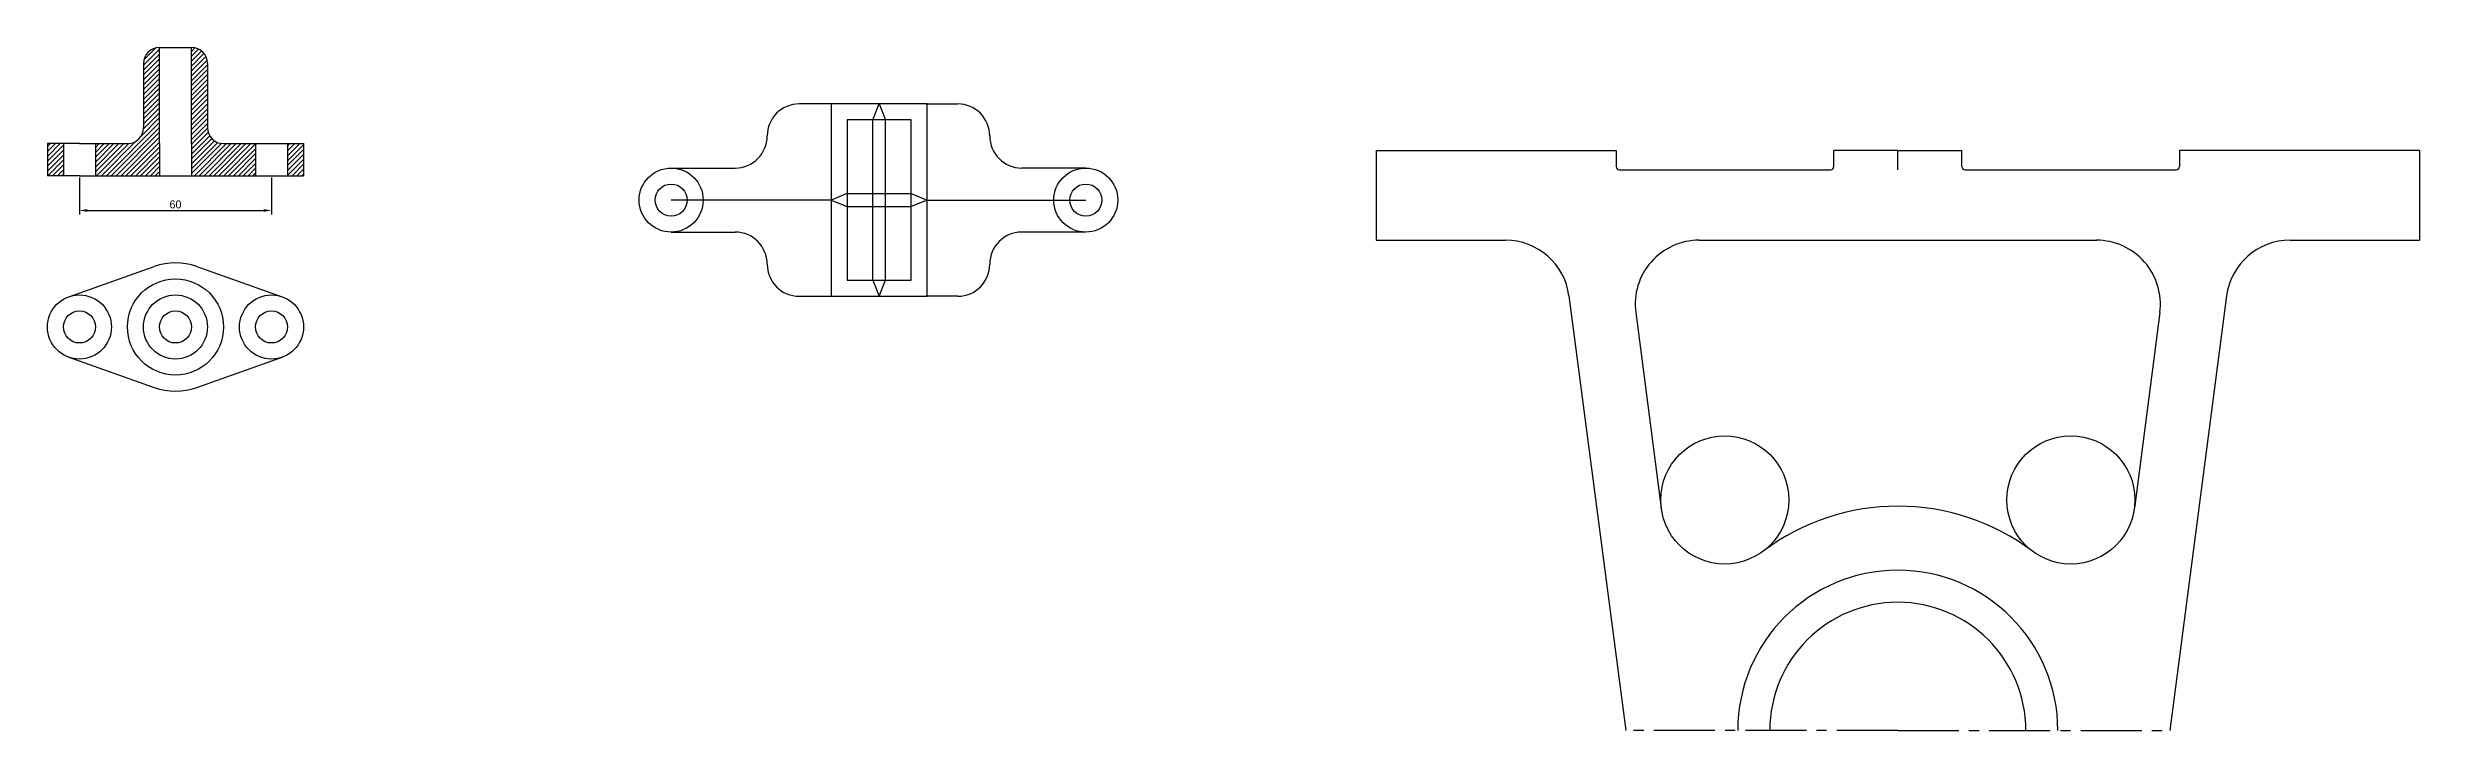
# Model space of a CAD drawing. Header units: millimetres. Extents: x 118 to 1935, y -54 to 356.
# Drawn here: x 1194 to 1935, y -54 to 159 of the extents above; entities that cross this region are included whole.
import ezdxf

# ---------------------------------------------------------------- set-up
doc = ezdxf.new("R2010")
doc.units = ezdxf.units.MM
doc.linetypes.add('CENTER2', pattern=[28.575, 19.05, -3.175, 3.175, -3.175])
doc.dimstyles.new('ISO-25', dxfattribs={"dimtxt": 2.5, "dimasz": 2.5, "dimexe": 1.25, "dimexo": 0.625, "dimtad": 1, "dimtxsty": 'Standard', "dimcen": 2.5, "dimadec": 0, "dimazin": 0, "dimtfac": 1, "dimtmove": 0, "dimatfit": 3, "dimfxl": 1, "dimarcsym": 0})

# ---------------------------------------------------------------- blocks, each defined once
blk = doc.blocks.new('*D14')
at = {"color": 0, "lineweight": -2, "transparency": 16777216}
for p, q in [((1204, 118.72), (1204, 107.24)), ((1264, 118.72), (1264, 107.24)), ((1206.5, 108.49), (1261.5, 108.49))]:
    blk.add_line(p, q, dxfattribs=at)
at = {"color": 0, "transparency": 16777216}
for points in [[(1206.5, 108.91), (1206.5, 108.07), (1204, 108.49)], [(1261.5, 108.91), (1261.5, 108.07), (1264, 108.49)]]:
    blk.add_solid(points, dxfattribs=at)
at = {"layer": 'Defpoints', "color": 0, "transparency": 16777216}
for p in [(1204, 119.34), (1264, 119.34), (1264, 108.49)]:
    blk.add_point(p, dxfattribs=at)
at = {"color": 0, "transparency": 16777216, "insert": (1234, 110.36), "char_height": 2.5, "attachment_point": 5}
blk.add_mtext('60', dxfattribs=at)

msp = doc.modelspace()

# ---------------------------------------------------------------- hatches: boundary and pattern name
h = msp.add_hatch()
h.set_pattern_fill('ANSI31', color=256, scale=0.34)
h.paths.add_polyline_path([(1198.998, 129.34), (1193.998, 129.34), (1193.998, 119.34), (1198.998, 119.34)])
h.paths.add_polyline_path([(1228.998, 129.34), (1228.998, 159.34, 0.4142136), (1223.998, 154.34), (1223.998, 134.34, -0.4142136), (1218.998, 129.34), (1208.998, 129.34), (1208.998, 119.34), (1228.998, 119.34)])
h.paths.add_polyline_path([(1258.998, 129.34), (1248.998, 129.34, -0.4142136), (1243.998, 134.34), (1243.998, 154.34, 0.4142136), (1238.998, 159.34), (1238.998, 129.34), (1238.998, 119.34), (1258.998, 119.34)])
h.paths.add_polyline_path([(1273.998, 129.34), (1268.998, 129.34), (1268.998, 119.34), (1273.998, 119.34)])

# ---------------------------------------------------------------- linework, layer by layer
for p, q in [((1228.998, 129.34), (1228.998, 159.34)), ((1228.998, 159.34), (1238.998, 159.34)), ((1228.998, 159.34), (1228.998, 159.34)), ((1238.998, 129.34), (1238.998, 159.34)), ((1238.998, 159.34), (1238.998, 159.34)), ((1223.998, 154.34), (1223.998, 134.34)), ((1243.998, 154.34), (1243.998, 134.34)), ((1438.849, 141.727), (1428.849, 141.727)), ((1451.849, 136.727), (1453.849, 141.727)), ((1453.849, 141.727), (1455.849, 136.727)), ((1468.382, 141.727), (1478.382, 141.727)), ((1451.849, 86.727), (1451.849, 136.727)), ((1455.849, 86.727), (1455.849, 136.727)), ((1203.998, 129.34), (1193.998, 129.34)), ((1193.998, 129.34), (1193.998, 119.34)), ((1198.998, 129.34), (1198.998, 119.34)), ((1203.998, 129.34), (1218.998, 129.34)), ((1208.998, 129.34), (1208.998, 119.34)), ((1228.998, 129.34), (1228.998, 119.34)), ((1238.998, 129.34), (1238.998, 119.34)), ((1248.998, 129.34), (1263.998, 129.34)), ((1258.998, 129.34), (1258.998, 119.34)), ((1263.998, 129.34), (1273.998, 129.34)), ((1268.998, 129.34), (1268.998, 119.34)), ((1273.998, 129.34), (1273.998, 119.34)), ((1418.849, 131.727), (1418.849, 131.727)), ((1609.063, 127.205), (1684.063, 127.205)), ((1609.063, 127.205), (1609.063, 99.205)), ((1684.063, 127.205), (1684.063, 122.205)), ((1772.063, 127.205), (1752.063, 127.205)), ((1752.063, 122.205), (1752.063, 127.205)), ((1772.063, 121.205), (1772.063, 127.205)), ((1772.063, 127.205), (1792.063, 127.205)), ((1792.063, 122.205), (1792.063, 127.205)), ((1935.063, 127.205), (1860.063, 127.205)), ((1860.063, 127.205), (1860.063, 122.205)), ((1935.063, 127.205), (1935.063, 99.205)), ((1203.998, 119.34), (1193.998, 119.34)), ((1203.998, 119.34), (1263.998, 119.34)), ((1263.998, 119.34), (1273.998, 119.34)), ((1388.849, 121.727), (1408.849, 121.727)), ((1518.382, 121.727), (1498.382, 121.727)), ((1685.063, 121.205), (1751.063, 121.205)), ((1793.063, 121.205), (1859.063, 121.205)), ((1438.849, 111.727), (1388.849, 111.727)), ((1443.849, 113.727), (1438.849, 111.727)), ((1438.849, 111.727), (1443.849, 109.727)), ((1443.849, 113.727), (1463.849, 113.727)), ((1463.849, 113.727), (1468.849, 111.727)), ((1468.849, 111.727), (1463.849, 109.727)), ((1468.382, 111.727), (1518.382, 111.727)), ((1443.849, 109.727), (1463.849, 109.727)), ((1388.849, 101.727), (1408.849, 101.727)), ((1518.382, 101.727), (1498.382, 101.727)), ((1609.063, 99.205), (1649.507, 99.205)), ((1710.017, 99.205), (1834.108, 99.205)), ((1894.619, 99.205), (1935.063, 99.205)), ((1200.665, 81.556), (1227.331, 90.984)), ((1240.665, 90.984), (1267.331, 81.556)), ((1418.849, 91.727), (1418.849, 91.727)), ((1428.849, 81.727), (1438.849, 81.727)), ((1451.849, 86.727), (1453.849, 81.727)), ((1453.849, 81.727), (1455.849, 86.727)), ((1478.382, 81.727), (1468.382, 81.727)), ((1669.338, 81.797), (1687.063, -53.795)), ((1874.787, 81.797), (1857.063, -53.795)), ((1690.186, 76.612), (1698.166, 15.563)), ((1853.939, 76.612), (1845.959, 15.563)), ((1200.665, 62.7), (1227.331, 53.272)), ((1240.665, 53.272), (1267.331, 62.7))]:
    msp.add_line(p, q)
at = {"linetype": 'CENTER2'}
for q in [(1687.063, -53.795), (1857.063, -53.795)]:
    msp.add_line((1772.063, -53.795), q, dxfattribs=at)
for points in [[(1438.849, 81.727), (1468.849, 81.727), (1468.849, 141.727), (1438.849, 141.727)], [(1443.849, 86.727), (1463.849, 86.727), (1463.849, 136.727), (1443.849, 136.727)]]:
    msp.add_lwpolyline(points, close=True)
for centre, radius in [((1388.849, 111.727), 10), ((1518.382, 111.727), 10), ((1388.849, 111.727), 5), ((1518.382, 111.727), 5), ((1203.998, 72.128), 10), ((1233.998, 72.128), 15), ((1233.998, 72.128), 10), ((1263.998, 72.128), 10), ((1203.998, 72.128), 5), ((1233.998, 72.128), 5), ((1263.998, 72.128), 5), ((1717.998, 18.156), 20), ((1826.128, 18.156), 20)]:
    msp.add_circle(centre, radius)
for centre, radius, start, end in [((1228.998, 154.34), 5, 90, 180), ((1238.998, 154.34), 5, 0, 90), ((1428.849, 131.727), 10, 90, 180), ((1478.382, 131.727), 10, 0, 90), ((1218.998, 134.34), 5, 270, 0), ((1248.998, 134.34), 5, 180, 270), ((1408.849, 131.727), 10, 270, 360), ((1498.382, 131.727), 10, 180, 270), ((1685.063, 122.205), 1, 180, 270), ((1751.063, 122.205), 1, 270, 0), ((1793.063, 122.205), 1, 180, 270), ((1859.063, 122.205), 1, 270, 0), ((1408.849, 91.727), 10, 0, 90), ((1498.382, 91.727), 10, 90, 180), ((1649.507, 79.205), 20, 7.447417, 90), ((1710.017, 79.205), 20, 90, 187.447417), ((1834.108, 79.205), 20, 352.552583, 90), ((1894.619, 79.205), 20, 90, 172.552583), ((1233.998, 72.128), 20, 70.528779, 109.471221), ((1428.849, 91.727), 10, 180, 270), ((1478.382, 91.727), 10, 270, 0), ((1233.998, 72.128), 20, 250.528779, 289.471221), ((1772.063, -53.795), 70, 53.078298, 126.921702), ((1772.063, -53.795), 50, 0, 180), ((1772.063, -53.795), 40, 0, 180)]:
    msp.add_arc(centre, radius, start, end)

# ---------------------------------------------------------------- dimensions: what is measured, and where the dimension line sits
dim = msp.add_linear_dim(base=(1263.998, 108.489), p1=(1203.998, 119.34), p2=(1263.998, 119.34), dimstyle='ISO-25')
dim.commit()
dim.dimension.update_dxf_attribs({"geometry": '*D14', "text_midpoint": (1233.998, 110.364)})

doc.saveas('drawing.dxf')
